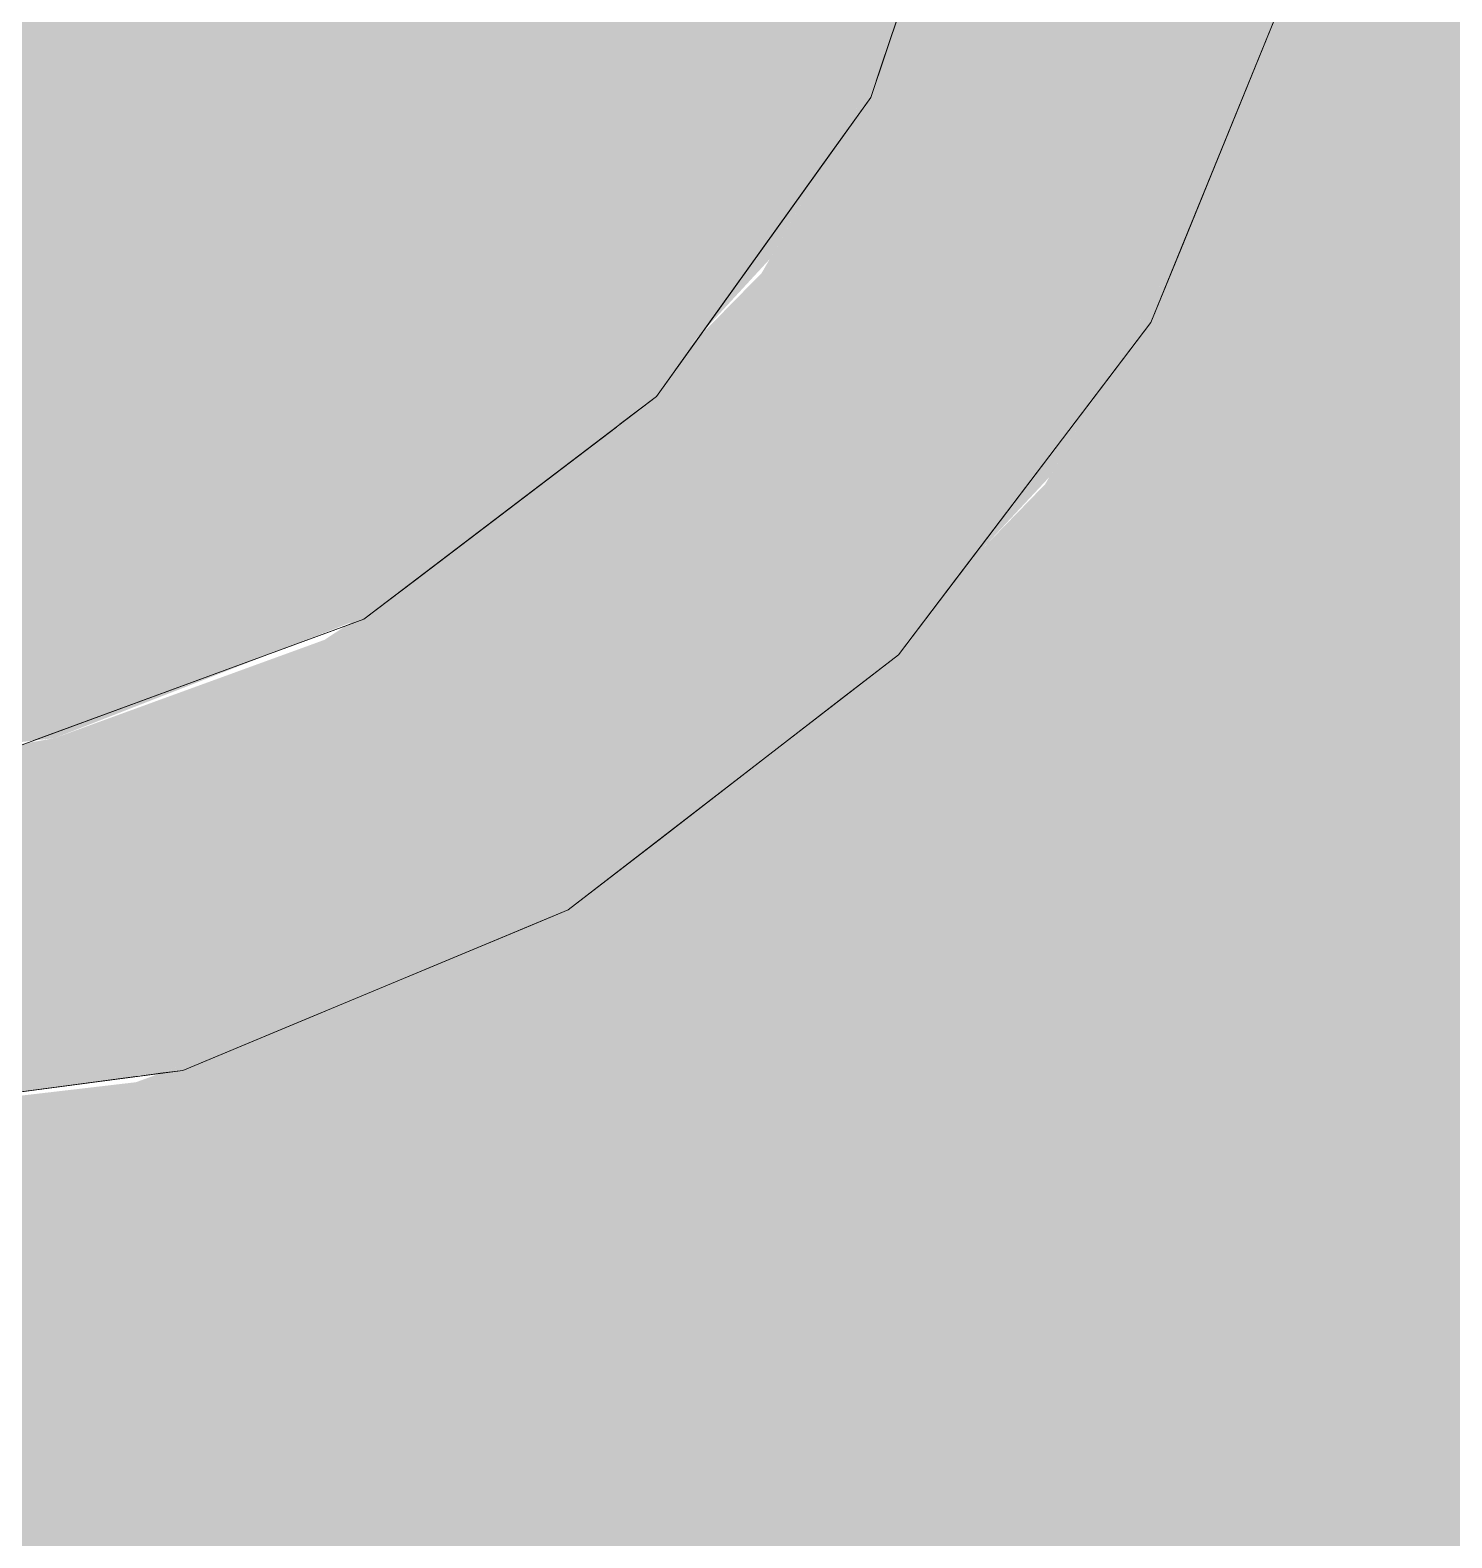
# Model space of a CAD drawing. Header units: millimetres. Extents: x 63432 to 177405, y -1987 to 27578.
# Drawn here: x 162077 to 162128, y 8812 to 8866.1 of the extents above; entities that cross this region are included whole.
import ezdxf

# ---------------------------------------------------------------- set-up
doc = ezdxf.new("R2010")
doc.units = ezdxf.units.MM
doc.layers.add('A-WALL-PATT', color=7, linetype='Continuous', lineweight=9)
for name, color, linetype, lineweight, true_color in [('I-FURN-16', 7, 'Continuous', 9, 0xd1b79e), ('I-FURN-20', 7, 'Continuous', 9, 0x3a3a3a), ('I-FURN-21', 7, 'Continuous', 9, 0x666666), ('I-FURN-26', 7, 'Continuous', 9, 0x2d2d2d), ('I-FURN-30', 7, 'Continuous', 9, 0x4c4c4c), ('I-FURN-6', 7, 'Continuous', 9, 0xc0c0c0), ('I-FURN-61', 7, 'Continuous', 9, 0xcabbac), ('I-FURN-62', 7, 'Continuous', 9, 0x8b8b8b)]:
    doc.layers.add(name, color=color, linetype=linetype, lineweight=lineweight, true_color=true_color)
doc.layers.add('I-FURN-17', color=7, linetype='Continuous', lineweight=9, true_color=0x111111, transparency=0.7)

# ---------------------------------------------------------------- blocks, each defined once
blk = doc.blocks.new('Chair - Tablet Arm - Chair - Tablet Arm-V79-Развертка 3_12-6')
at = {"layer": 'I-FURN-17'}
blk.add_hatch(color=256, dxfattribs=at).paths.add_polyline_path([(-82088.041, 8826.8), (-82073.906, 8828.688), (-82062.392, 8832.879), (-82051.306, 8840.171), (-82042.056, 8850.072), (-82035.565, 8861.314), (-82031.759, 8874.026), (-82044.299, 8876.122), (-82047.226, 8866.344), (-82052.386, 8857.406), (-82060.309, 8849.347), (-82068.092, 8844.228), (-82077.79, 8840.698), (-82080.3, 8840.251), (-82080.3, 8839.5), (-82088.041, 8839.309), (-82088.041, 8827.253)])
at = {"layer": 'I-FURN-20'}
for p, q in [((-82037.333, 8858.251), (-82034.123, 8866.129)), ((-82054.879, 8854.765), (-82056.165, 8852.97)), ((-82045.374, 8846.457), (-82040.253, 8853.194)), ((-82056.165, 8852.97), (-82057.476, 8851.973)), ((-82056.229, 8836.932), (-82049.341, 8842.253)), ((-82069.625, 8830.246), (-82060.818, 8833.914)), ((-82088.041, 8826.8), (-82074.782, 8828.554)), ((-82074.658, 8828.571), (-82073.984, 8828.66))]:
    blk.add_line(p, q, dxfattribs=at)
at = {"layer": 'I-FURN-20', "flags": 128}
for points in [[(-82048.078, 8864.868), (-82048.468, 8863.707), (-82049.911, 8861.694)], [(-82064.86, 8846.353), (-82066.678, 8844.97), (-82067.325, 8844.732)]]:
    blk.add_lwpolyline(points, dxfattribs=at)
at = {"layer": 'I-FURN-26'}
for p, q in [((-82037.333, 8858.251), (-82034.123, 8866.129)), ((-82045.374, 8846.457), (-82040.253, 8853.194)), ((-82056.229, 8836.932), (-82049.341, 8842.253)), ((-82069.625, 8830.246), (-82060.818, 8833.914)), ((-82088.041, 8826.8), (-82074.782, 8828.554)), ((-82074.658, 8828.571), (-82073.984, 8828.66))]:
    blk.add_line(p, q, dxfattribs=at)
at = {"layer": 'I-FURN-26', "flags": 128}
for points in [[(-82048.078, 8864.868), (-82048.468, 8863.707), (-82049.911, 8861.694)], [(-82054.879, 8854.765), (-82056.165, 8852.97), (-82057.476, 8851.973)], [(-82064.86, 8846.353), (-82066.678, 8844.97), (-82067.325, 8844.732)]]:
    blk.add_lwpolyline(points, dxfattribs=at)
at = {"layer": 'I-FURN-6'}
for p, q in [((-82044.266, 8876.231), (-82048.078, 8864.868)), ((-82044.266, 8876.231), (-82048.078, 8864.868)), ((-82049.911, 8861.694), (-82054.879, 8854.765)), ((-82049.911, 8861.694), (-82054.879, 8854.765)), ((-82057.606, 8851.873), (-82064.86, 8846.353)), ((-82057.606, 8851.873), (-82064.86, 8846.353)), ((-82067.325, 8844.732), (-82078.541, 8840.61)), ((-82067.325, 8844.732), (-82078.541, 8840.61))]:
    blk.add_line(p, q, dxfattribs=at)
at = {"layer": 'I-FURN-6', "flags": 128}
for points in [[(-82034.123, 8866.129), (-82032.744, 8869.513), (-82031.759, 8874.026)], [(-82040.253, 8853.194), (-82038.402, 8855.629), (-82037.333, 8858.251)], [(-82040.253, 8853.194), (-82038.402, 8855.629), (-82037.333, 8858.251)], [(-82049.341, 8842.253), (-82047.474, 8843.695), (-82045.374, 8846.457)], [(-82049.341, 8842.253), (-82047.474, 8843.695), (-82045.374, 8846.457)], [(-82060.818, 8833.914), (-82059.339, 8834.53), (-82056.229, 8836.932)], [(-82060.818, 8833.914), (-82059.339, 8834.53), (-82056.229, 8836.932)], [(-82073.984, 8828.66), (-82073.179, 8828.766), (-82069.625, 8830.246)], [(-82073.984, 8828.66), (-82073.179, 8828.766), (-82069.625, 8830.246)]]:
    blk.add_lwpolyline(points, dxfattribs=at)
blk = doc.blocks.new('Chair - Tablet Arm - Chair - Tablet Arm-V82-Развертка 3_12-6')
at = {"layer": 'I-FURN-21'}
for p, q in [((-82037.333, 8858.251), (-82034.123, 8866.129)), ((-82045.374, 8846.457), (-82040.253, 8853.194)), ((-82056.229, 8836.932), (-82049.341, 8842.253)), ((-82069.625, 8830.246), (-82060.818, 8833.914)), ((-82088.041, 8826.8), (-82074.782, 8828.554)), ((-82074.658, 8828.571), (-82073.984, 8828.66))]:
    blk.add_line(p, q, dxfattribs=at)
at = {"layer": 'I-FURN-21', "flags": 128}
for points in [[(-82048.078, 8864.868), (-82048.468, 8863.707), (-82049.911, 8861.694)], [(-82054.879, 8854.765), (-82056.165, 8852.97), (-82057.476, 8851.973)], [(-82064.86, 8846.353), (-82066.678, 8844.97), (-82067.325, 8844.732)]]:
    blk.add_lwpolyline(points, dxfattribs=at)
at = {"layer": 'I-FURN-30'}
for p, q in [((-82037.333, 8858.251), (-82034.123, 8866.129)), ((-82045.374, 8846.457), (-82040.253, 8853.194)), ((-82056.229, 8836.932), (-82049.341, 8842.253)), ((-82069.625, 8830.246), (-82060.818, 8833.914)), ((-82088.041, 8826.8), (-82074.782, 8828.554)), ((-82074.658, 8828.571), (-82073.984, 8828.66))]:
    blk.add_line(p, q, dxfattribs=at)
at = {"layer": 'I-FURN-30', "flags": 128}
for points in [[(-82048.078, 8864.868), (-82048.468, 8863.707), (-82049.911, 8861.694)], [(-82054.879, 8854.765), (-82056.165, 8852.97), (-82057.476, 8851.973)], [(-82064.86, 8846.353), (-82066.678, 8844.97), (-82067.325, 8844.732)]]:
    blk.add_lwpolyline(points, dxfattribs=at)
at = {"layer": 'I-FURN-6'}
for p, q in [((-82044.266, 8876.231), (-82048.078, 8864.868)), ((-82044.266, 8876.231), (-82048.078, 8864.868)), ((-82049.911, 8861.694), (-82054.879, 8854.765)), ((-82049.911, 8861.694), (-82054.879, 8854.765)), ((-82057.606, 8851.873), (-82064.86, 8846.353)), ((-82057.606, 8851.873), (-82064.86, 8846.353)), ((-82067.325, 8844.732), (-82078.541, 8840.61)), ((-82067.325, 8844.732), (-82078.541, 8840.61))]:
    blk.add_line(p, q, dxfattribs=at)
at = {"layer": 'I-FURN-6', "flags": 128}
for points in [[(-82034.123, 8866.129), (-82032.744, 8869.513), (-82031.759, 8874.026)], [(-82040.253, 8853.194), (-82038.402, 8855.629), (-82037.333, 8858.251)], [(-82040.253, 8853.194), (-82038.402, 8855.629), (-82037.333, 8858.251)], [(-82049.341, 8842.253), (-82047.474, 8843.695), (-82045.374, 8846.457)], [(-82049.341, 8842.253), (-82047.474, 8843.695), (-82045.374, 8846.457)], [(-82060.818, 8833.914), (-82059.339, 8834.53), (-82056.229, 8836.932)], [(-82060.818, 8833.914), (-82059.339, 8834.53), (-82056.229, 8836.932)], [(-82073.984, 8828.66), (-82073.179, 8828.766), (-82069.625, 8830.246)], [(-82073.984, 8828.66), (-82073.179, 8828.766), (-82069.625, 8830.246)]]:
    blk.add_lwpolyline(points, dxfattribs=at)
blk = doc.blocks.new('Chair - Tablet Arm - Chair - Tablet Arm-V89-Развертка 3_12-6')
at = {"layer": 'I-FURN-6'}
for p, q in [((-82044.266, 8876.231), (-82048.078, 8864.868)), ((-82049.911, 8861.694), (-82054.879, 8854.765)), ((-82057.606, 8851.873), (-82064.86, 8846.353)), ((-82067.325, 8844.732), (-82078.541, 8840.61))]:
    blk.add_line(p, q, dxfattribs=at)
at = {"layer": 'I-FURN-6', "flags": 128}
for points in [[(-82044.266, 8876.231), (-82048.468, 8863.707), (-82056.165, 8852.97), (-82066.678, 8844.97), (-82079.078, 8840.413), (-82080.3, 8840.289)], [(-82088.041, 8826.8), (-82073.179, 8828.766), (-82059.339, 8834.53), (-82047.474, 8843.695), (-82038.402, 8855.629), (-82032.744, 8869.513), (-82031.759, 8874.026)], [(-82034.123, 8866.129), (-82032.744, 8869.513), (-82031.759, 8874.026)], [(-82040.253, 8853.194), (-82038.402, 8855.629), (-82037.333, 8858.251)], [(-82049.341, 8842.253), (-82047.474, 8843.695), (-82045.374, 8846.457)], [(-82060.818, 8833.914), (-82059.339, 8834.53), (-82056.229, 8836.932)], [(-82073.984, 8828.66), (-82073.179, 8828.766), (-82069.625, 8830.246)]]:
    blk.add_lwpolyline(points, dxfattribs=at)
at = {"layer": 'I-FURN-62'}
for p, q in [((-82037.333, 8858.251), (-82034.123, 8866.129)), ((-82045.374, 8846.457), (-82040.253, 8853.194)), ((-82056.229, 8836.932), (-82049.341, 8842.253)), ((-82069.625, 8830.246), (-82060.818, 8833.914)), ((-82088.041, 8826.8), (-82074.782, 8828.554)), ((-82074.658, 8828.571), (-82073.984, 8828.66))]:
    blk.add_line(p, q, dxfattribs=at)
at = {"layer": 'I-FURN-62', "flags": 128}
for points in [[(-82048.078, 8864.868), (-82048.468, 8863.707), (-82049.911, 8861.694)], [(-82054.879, 8854.765), (-82056.165, 8852.97), (-82057.476, 8851.973)], [(-82064.86, 8846.353), (-82066.678, 8844.97), (-82067.325, 8844.732)]]:
    blk.add_lwpolyline(points, dxfattribs=at)

msp = doc.modelspace()

# ---------------------------------------------------------------- hatches: boundary and pattern name
at = {"layer": 'A-WALL-PATT'}
h = msp.add_hatch(color=256, dxfattribs=at)
h.paths.add_polyline_path([(160606.618, 8450), (161691.753, 8450), (161825.295, 8839.5), (161732.418, 8839.5), (161732.418, 8852.2), (161829.65, 8852.2), (161893.845, 9039.435), (161693.893, 9039.435), (161693.893, 9052.135), (161950.358, 9052.135), (161960.047, 9050.621), (161968.812, 9046.221), (161975.816, 9039.357), (161980.941, 9029.081), (162041.586, 8852.2), (162075.318, 8852.2), (162075.318, 8840.405), (162077.828, 8840.698), (162088.487, 8844.86), (162096.149, 8849.899), (162103.516, 8857.899), (162108.392, 8866.344), (162111.352, 8876.231), (162126.456, 8961.891), (162120.202, 8962.994), (162158.249, 9178.767), (162164.452, 9177.381), (162151.27, 9102.622), (162163.777, 9100.416), (162123.239, 8871.957), (162120.053, 8861.314), (162113.418, 8849.822), (162103.511, 8839.644), (162093.226, 8832.879), (162080.757, 8828.34), (162067.577, 8826.8), (162050.294, 8826.8), (162179.653, 8450), (162691.753, 8450), (162825.295, 8839.5), (162732.418, 8839.5), (162732.418, 8852.2), (162829.65, 8852.2), (162893.845, 9039.435), (162693.893, 9039.435), (162693.893, 9052.135), (162950.358, 9052.135), (162960.047, 9050.621), (162968.812, 9046.221), (162975.816, 9039.357), (162980.941, 9029.081), (163041.586, 8852.2), (163075.318, 8852.2), (163075.318, 8840.405), (163077.828, 8840.698), (163088.487, 8844.86), (163096.149, 8849.899), (163103.516, 8857.899), (163108.392, 8866.344), (163111.352, 8876.231), (163126.456, 8961.891), (163120.202, 8962.994), (163158.249, 9178.767), (163164.452, 9177.381), (163151.27, 9102.622), (163163.777, 9100.416), (163123.239, 8871.957), (163120.053, 8861.314), (163113.418, 8849.822), (163103.516, 8839.647), (163093.226, 8832.879), (163080.757, 8828.34), (163067.246, 8826.8), (163050.294, 8826.8), (163179.653, 8450), (163691.753, 8450), (163825.295, 8839.5), (163732.418, 8839.5), (163732.418, 8852.2), (163829.65, 8852.2), (163893.845, 9039.435), (163693.893, 9039.435), (163693.893, 9052.135), (163950.358, 9052.135), (163960.047, 9050.621), (163968.812, 9046.221), (163975.816, 9039.357), (163980.941, 9029.081), (164041.586, 8852.2), (164075.318, 8852.2), (164075.318, 8840.405), (164077.828, 8840.698), (164088.487, 8844.86), (164096.149, 8849.899), (164103.516, 8857.899), (164108.392, 8866.344), (164111.352, 8876.231), (164126.456, 8961.891), (164120.202, 8962.994), (164158.249, 9178.767), (164164.452, 9177.381), (164151.27, 9102.622), (164163.777, 9100.416), (164123.239, 8871.957), (164120.053, 8861.314), (164113.418, 8849.822), (164103.511, 8839.644), (164093.226, 8832.879), (164080.757, 8828.34), (164067.577, 8826.8), (164050.294, 8826.8), (164179.653, 8450), (164234.618, 8450), (164234.618, 13150), (160606.618, 13150), (160606.618, 9070.657)])
h.paths.add_polyline_path([(161707.188, 8450), (162164.048, 8450), (162034.715, 8826.8), (161836.273, 8826.538), (161831.646, 8813.228), (161830.857, 8810.703), (161717.284, 8479.447)])
h.paths.add_polyline_path([(162928.803, 8450), (163164.048, 8450), (163034.715, 8826.8), (162836.273, 8826.538), (162831.646, 8813.228), (162830.857, 8810.703), (162707.188, 8450), (162859.581, 8450)])
h.paths.add_polyline_path([(164164.048, 8450), (164034.715, 8826.8), (163836.273, 8826.538), (163831.646, 8813.228), (163830.857, 8810.703), (163707.188, 8450), (164140.184, 8450)])
h.paths.add_polyline_path([(161959.698, 8852.2), (162028.16, 8852.2), (161968.226, 9026.768), (161961.431, 9035.887), (161950.358, 9039.435), (161907.27, 9039.435), (161843.075, 8852.2), (161925.089, 8852.2)])
h.paths.add_polyline_path([(163999.118, 8852.2), (164028.16, 8852.2), (163968.226, 9026.768), (163961.431, 9035.887), (163950.358, 9039.435), (163907.27, 9039.435), (163843.075, 8852.2), (163967.129, 8852.2)])
h.paths.add_polyline_path([(163019.772, 8852.2), (163028.16, 8852.2), (162968.226, 9026.768), (162961.431, 9035.887), (162950.358, 9039.435), (162907.27, 9039.435), (162843.075, 8852.2), (163013.984, 8852.2)])
h.paths.add_polyline_path([(162898.989, 9055.4), (162441.437, 9055.4), (162441.437, 9074.45), (163024.518, 9074.45), (163024.518, 9055.4), (162901.398, 9055.4)])
h.paths.add_polyline_path([(161717.421, 9055.4), (161441.437, 9055.4), (161441.437, 9074.45), (162024.518, 9074.45), (162024.518, 9055.4), (161752.033, 9055.4)])
h.paths.add_polyline_path([(164004.006, 9055.4), (163441.437, 9055.4), (163441.437, 9074.45), (164024.518, 9074.45), (164024.518, 9055.4), (164005.468, 9055.4)])

# ---------------------------------------------------------------- block references
at = {"layer": 'I-FURN-16'}
msp.add_blockref('Chair - Tablet Arm - Chair - Tablet Arm-V79-Развертка 3_12-6', (244155.618, 0), dxfattribs=at)
at = {"layer": 'I-FURN-6'}
msp.add_blockref('Chair - Tablet Arm - Chair - Tablet Arm-V89-Развертка 3_12-6', (244155.618, 0), dxfattribs=at)
at = {"layer": 'I-FURN-61'}
msp.add_blockref('Chair - Tablet Arm - Chair - Tablet Arm-V82-Развертка 3_12-6', (244155.618, 0), dxfattribs=at)

doc.saveas('drawing.dxf')
